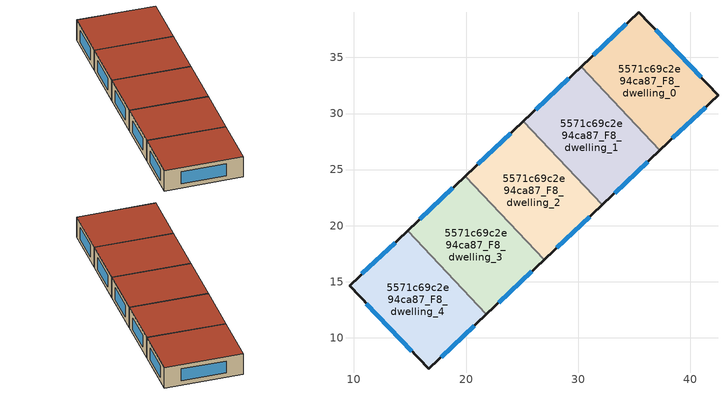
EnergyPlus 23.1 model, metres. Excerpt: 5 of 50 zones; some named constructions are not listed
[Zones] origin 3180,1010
5571c69c2e94ca87_F8_dwelling_0
 floor to 5571c69c2e94ca87_F7_dwelling_0 (EU_floor_Construction): 35.41,39.04 42.47,31.63 37.3,26.74 30.26,34.18 z24
 wall outside (EU_wall_Construction): 37.3,26.74 42.47,31.63 35.41,39.04 30.26,34.18 z24:27
 wall to 5571c69c2e94ca87_F8_dwelling_1 (EU_wall_Construction): 30.26,34.18 37.3,26.74 z24:27
 window (EU_Window_Construction): 34.3,38 31.36,35.22 / 40.96,33.22 36.92,37.46 / 38.4,27.78 41.36,30.58 z24.64:26.36
 roof outside (EU_roof_Construction): 42.47,31.63 35.41,39.04 30.26,34.18 37.3,26.74 z27
5571c69c2e94ca87_F8_dwelling_1
 floor to 5571c69c2e94ca87_F7_dwelling_1 (EU_floor_Construction): 30.26,34.18 37.3,26.74 32.14,21.85 25.09,29.29 z24
 wall outside (EU_wall_Construction): 32.14,21.85 37.3,26.74 / 30.26,34.18 25.09,29.29 z24:27
 wall to 5571c69c2e94ca87_F8_dwelling_2 (EU_wall_Construction): 25.09,29.29 32.14,21.85 z24:27
 window (EU_Window_Construction): 33.24,22.9 36.19,25.69 / 29.15,33.13 26.2,30.34 z24.64:26.36
 roof outside (EU_roof_Construction): 37.3,26.74 30.26,34.18 25.09,29.29 32.14,21.85 z27
5571c69c2e94ca87_F8_dwelling_2
 floor to 5571c69c2e94ca87_F7_dwelling_2 (EU_floor_Construction): 25.09,29.29 32.14,21.85 26.98,16.97 19.93,24.42 z24
 wall outside (EU_wall_Construction): 26.98,16.97 32.14,21.85 / 25.09,29.29 19.93,24.42 z24:27
 wall to 5571c69c2e94ca87_F8_dwelling_3 (EU_wall_Construction): 19.93,24.42 26.98,16.97 z24:27
 window (EU_Window_Construction): 28.08,18.02 31.03,20.81 / 23.99,28.25 21.04,25.46 z24.64:26.36
 roof outside (EU_roof_Construction): 32.14,21.85 25.09,29.29 19.93,24.42 26.98,16.97 z27
5571c69c2e94ca87_F8_dwelling_3
 floor to 5571c69c2e94ca87_F7_dwelling_3 (EU_floor_Construction): 19.93,24.42 26.98,16.97 21.82,12.09 14.77,19.54 z24
 wall outside (EU_wall_Construction): 21.82,12.09 26.98,16.97 / 19.93,24.42 14.77,19.54 z24:27
 wall to 5571c69c2e94ca87_F8_dwelling_4 (EU_wall_Construction): 14.77,19.54 21.82,12.09 z24:27
 window (EU_Window_Construction): 22.92,13.14 25.87,15.93 / 18.83,23.37 15.88,20.58 z24.64:26.36
 roof outside (EU_roof_Construction): 26.98,16.97 19.93,24.42 14.77,19.54 21.82,12.09 z27
5571c69c2e94ca87_F8_dwelling_4
 floor to 5571c69c2e94ca87_F7_dwelling_4 (EU_floor_Construction): 14.77,19.54 21.82,12.09 16.67,7.22 9.6,14.64 z24
 wall outside (EU_wall_Construction): 14.77,19.54 9.6,14.64 16.67,7.22 21.82,12.09 z24:27
 window (EU_Window_Construction): 17.77,8.27 20.71,11.05 / 11.11,13.05 15.16,8.81 / 13.67,18.49 10.71,15.69 z24.64:26.36
 roof outside (EU_roof_Construction): 21.82,12.09 14.77,19.54 9.6,14.64 16.67,7.22 z27
[SCHEDULE:FILE] Column Number=1; Rows to Skip at Top=0; Number of Hours of Data=8760; Column Separator=Comma; Interpolate to Timestep=No; Minutes per Item=60; Adjust Schedule for Daylight Savings=Yes
Name | File
EU_Step8_GainSchedule_5571c69c2e94ca87_F3_dwelling_2_f000 | ../../schedules/5571c69c2e94ca87/5571c69c2e94ca87_F3_dwelling_2_f000_gain.csv
EU_Step8_GainSchedule_5571c69c2e94ca87_F3_dwelling_3_f000 | ../../schedules/5571c69c2e94ca87/5571c69c2e94ca87_F3_dwelling_3_f000_gain.csv
EU_Step8_GainSchedule_5571c69c2e94ca87_F3_dwelling_4_f000 | ../../schedules/5571c69c2e94ca87/5571c69c2e94ca87_F3_dwelling_4_f000_gain.csv
EU_Step8_GainSchedule_5571c69c2e94ca87_F3_dwelling_5_f000 | ../../schedules/5571c69c2e94ca87/5571c69c2e94ca87_F3_dwelling_5_f000_gain.csv
EU_Step8_GainSchedule_5571c69c2e94ca87_F4_dwelling_0_f000 | ../../schedules/5571c69c2e94ca87/5571c69c2e94ca87_F4_dwelling_0_f000_gain.csv
EU_Step8_GainSchedule_5571c69c2e94ca87_F4_dwelling_1_f000 | ../../schedules/5571c69c2e94ca87/5571c69c2e94ca87_F4_dwelling_1_f000_gain.csv
EU_Step8_GainSchedule_5571c69c2e94ca87_F4_dwelling_2_f000 | ../../schedules/5571c69c2e94ca87/5571c69c2e94ca87_F4_dwelling_2_f000_gain.csv
EU_Step8_GainSchedule_5571c69c2e94ca87_F4_dwelling_3_f000 | ../../schedules/5571c69c2e94ca87/5571c69c2e94ca87_F4_dwelling_3_f000_gain.csv
EU_Step8_GainSchedule_5571c69c2e94ca87_F4_dwelling_4_f000 | ../../schedules/5571c69c2e94ca87/5571c69c2e94ca87_F4_dwelling_4_f000_gain.csv
EU_Step8_GainSchedule_5571c69c2e94ca87_F4_dwelling_5_f000 | ../../schedules/5571c69c2e94ca87/5571c69c2e94ca87_F4_dwelling_5_f000_gain.csv
EU_Step8_GainSchedule_5571c69c2e94ca87_F5_dwelling_0_f000 | ../../schedules/5571c69c2e94ca87/5571c69c2e94ca87_F5_dwelling_0_f000_gain.csv
EU_Step8_GainSchedule_5571c69c2e94ca87_F5_dwelling_1_f000 | ../../schedules/5571c69c2e94ca87/5571c69c2e94ca87_F5_dwelling_1_f000_gain.csv
EU_Step8_GainSchedule_5571c69c2e94ca87_F5_dwelling_2_f000 | ../../schedules/5571c69c2e94ca87/5571c69c2e94ca87_F5_dwelling_2_f000_gain.csv
EU_Step8_GainSchedule_5571c69c2e94ca87_F5_dwelling_3_f000 | ../../schedules/5571c69c2e94ca87/5571c69c2e94ca87_F5_dwelling_3_f000_gain.csv
EU_Step8_GainSchedule_5571c69c2e94ca87_F5_dwelling_4_f000 | ../../schedules/5571c69c2e94ca87/5571c69c2e94ca87_F5_dwelling_4_f000_gain.csv
